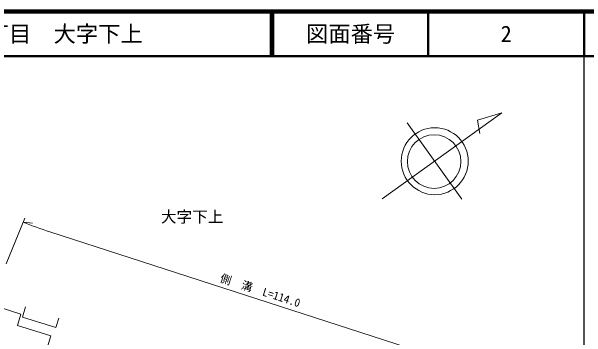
# Model space of a CAD drawing. Units: millimetres, scale not verified, with parts at other scales. Extents: x 40000 to 212862254, y 20000 to 40005403.
# Drawn here: x 450597 to 579500, y 307025 to 380000 of the extents above; entities that cross this region are included whole.
import ezdxf
from ezdxf.enums import TextEntityAlignment as Align

# ---------------------------------------------------------------- set-up
doc = ezdxf.new("R2010")
doc.units = ezdxf.units.MM
doc.header["$LTSCALE"] = 1000
doc.linetypes.add('CHAIN', pattern=[18.5, 12, -1.5, 3.5, -1.5])
for name, color, linetype, lineweight in [('M-BGD', 7, 'Continuous', 13), ('M-BMK-HTXT', 7, 'CHAIN', 13), ('M-BMK-SRVR', 3, 'Continuous', 13), ('M-STR-HTXT', 7, 'Continuous', 13), ('M-TTL', 2, 'Continuous', 140), ('M-TTL-BAND', 7, 'Continuous', 13), ('M-TTL-LINE', 7, 'Continuous', 50), ('M-TTL-TXT', 7, 'Continuous', 13)]:
    doc.layers.add(name, color=color, linetype=linetype, lineweight=lineweight)
doc.styles.add('ＭＳ ゴシック', font='')
doc.styles.get('ＭＳ ゴシック').set_extended_font_data('MS Gothic')

msp = doc.modelspace()

# ---------------------------------------------------------------- linework, layer by layer
at = {"layer": 'M-BGD'}
for p, q in [((445584, 314475), (452699, 312281)), ((452699, 312281), (451918, 309694)), ((451918, 309694), (459432, 307427)), ((459432, 307427), (456655, 298222))]:
    msp.add_line(p, q, dxfattribs=at)
msp.add_lwpolyline([(453715, 313887), (453080, 311609), (460542, 309233), (461190, 311358)], dxfattribs=at)
at = {"layer": 'M-BMK-SRVR'}
for p, q in [((533669, 338074), (560504, 357331)), ((560504, 357331), (555087, 355667)), ((539328, 355059), (551571, 337998)), ((555087, 355667), (555556, 352703))]:
    msp.add_line(p, q, dxfattribs=at)
for centre, radius in [((545474, 346494), 7500), ((545341, 346409), 6000)]:
    msp.add_circle(centre, radius, dxfattribs=at)
at = {"layer": 'M-STR-HTXT'}
for p, q in [((449433, 323520), (453555, 333718)), ((453186, 332806), (455268, 332647)), ((559734, 298236), (459197, 330680))]:
    msp.add_line(p, q, dxfattribs=at)
msp.add_arc((494516, 440122), 115000, 248.93745, 252.11444, dxfattribs=at)
at = {"layer": 'M-TTL'}
msp.add_line((680000, 380000), (40000, 380000), dxfattribs=at)
at = {"layer": 'M-TTL-BAND', "lineweight": 25}
msp.add_line((579000, 20000), (579000, 370000), dxfattribs=at)
at = {"layer": 'M-TTL-LINE'}
for p, q in [((508747, 380000), (508747, 370000)), ((509247, 380000), (509247, 370000)), ((543997, 380000), (543997, 370000)), ((579000, 380000), (579000, 370000)), ((40000, 370000), (680000, 370000))]:
    msp.add_line(p, q, dxfattribs=at)

# ---------------------------------------------------------------- texts
at = {"layer": 'M-BMK-HTXT', "style": 'ＭＳ ゴシック'}
msp.add_text('大字下上', height=2566, dxfattribs=at).set_placement((484090, 334049), align=Align.MIDDLE_LEFT)
at = {"layer": 'M-STR-HTXT', "style": 'ＭＳ ゴシック'}
msp.add_text('側\u3000溝\u3000L=114.0', height=1833, rotation=342.114, dxfattribs=at).set_placement((505904, 316133), align=Align.BOTTOM_CENTER)
at = {"layer": 'M-TTL-TXT', "style": 'ＭＳ ゴシック'}
msp.add_text('周南市土井一・二丁目\u3000大字下上', height=3666, dxfattribs=at).set_placement((405024, 375000), align=Align.MIDDLE_LEFT)
for s, p in [('図面番号', (526622, 375000)), ('2', (561497, 375000))]:
    msp.add_text(s, height=3666, dxfattribs=at).set_placement(p, align=Align.MIDDLE_CENTER)

doc.saveas('drawing.dxf')
